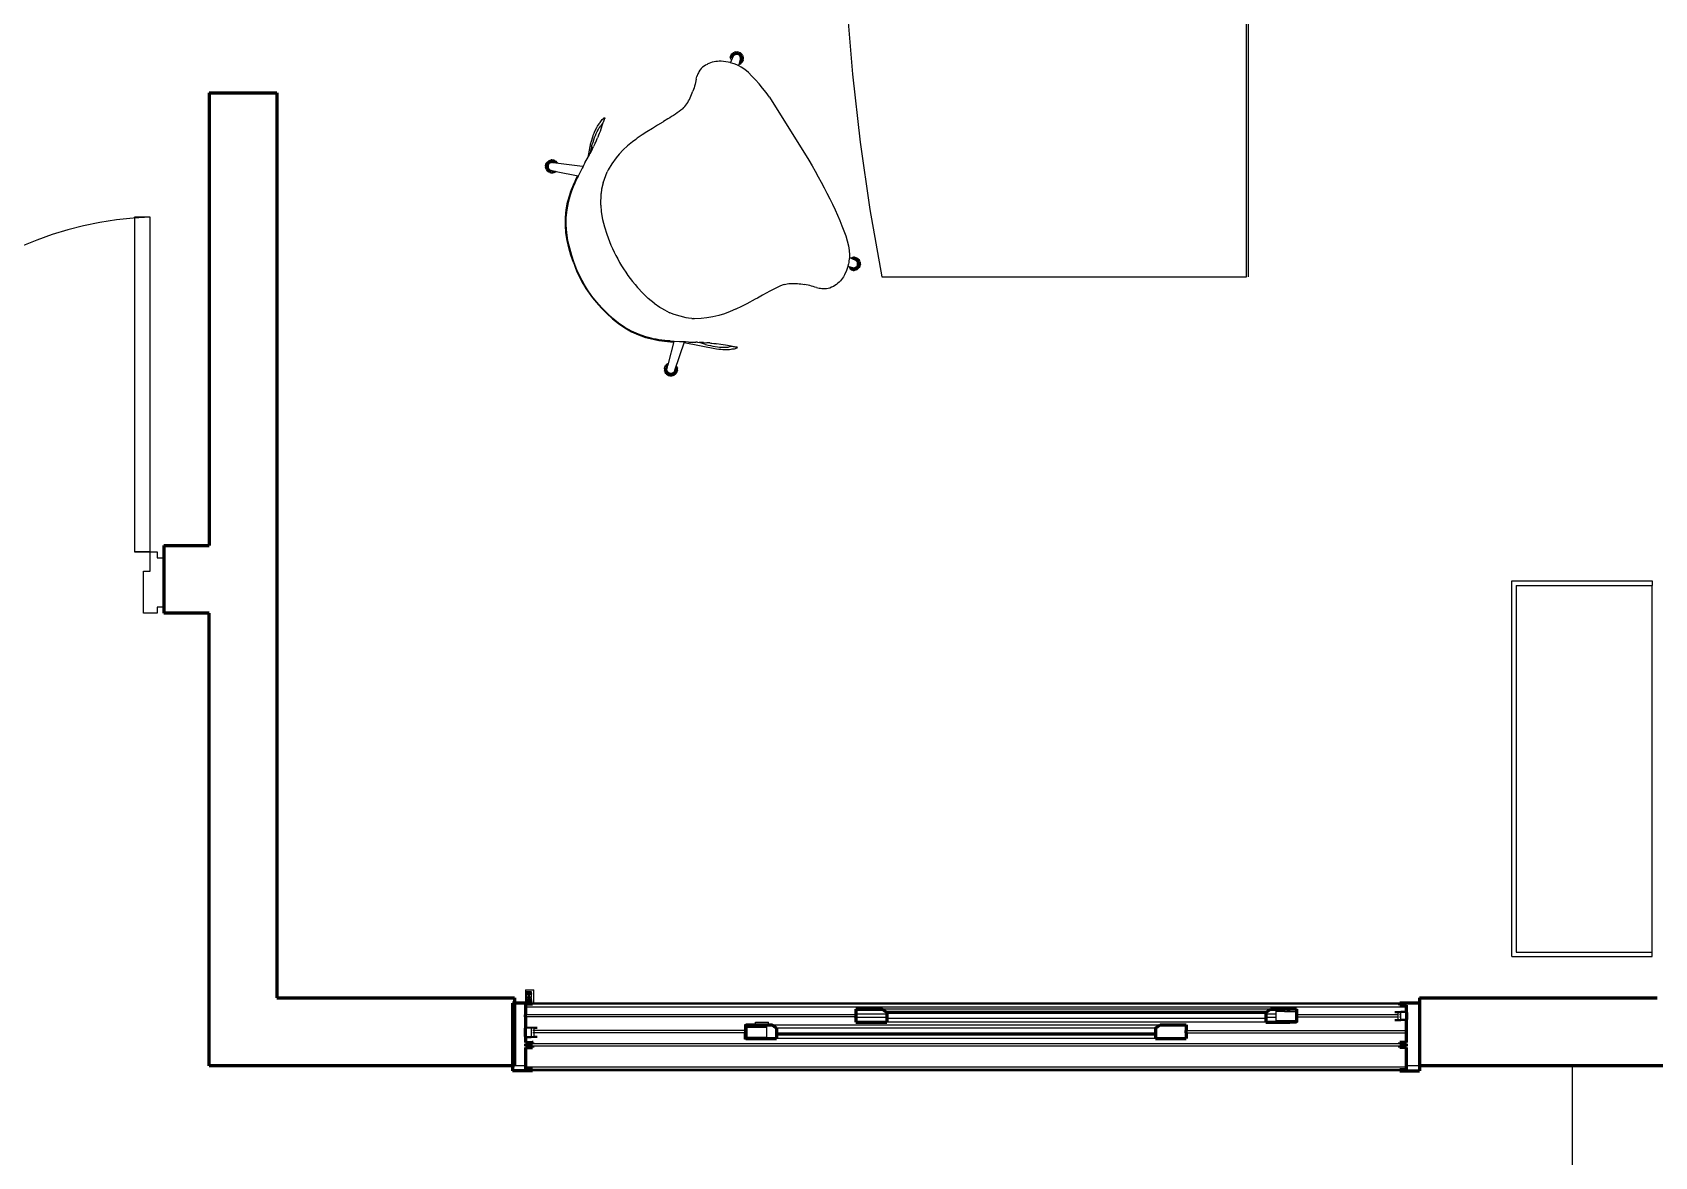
# Model space of a CAD drawing. Header units: metres. Extents: x 54.3 to 102.1, y 17 to 45.8.
# Drawn here: x 60.181 to 63.766, y 25.154 to 27.638 of the extents above; entities that cross this region are included whole.
import ezdxf

# ---------------------------------------------------------------- set-up
doc = ezdxf.new("R2010")
doc.units = ezdxf.units.M
doc.layers.add('A-WALL', color=6, linetype='Continuous', lineweight=60)

# ---------------------------------------------------------------- blocks, each defined once
blk = doc.blocks.new('*U173')
blk.add_lwpolyline([(33.6, 1013.3, -0.396717), (855.3, 192)], format="xyb")
for points in [[(72, 192), (33.6, 192), (33.6, 1013.3), (72, 1013.3)], [(33.6, 192), (16.8, 192), (16.8, 192), (16.8, 192), (16.8, 192), (16.8, 177), (0, 177), (0, 190.9), (0, 40.9), (0, 55.9), (16.8, 55.9), (16.8, 40.9), (33.6, 40.9), (33.6, 40.9), (50, 40.9), (50, 144), (33.6, 144)], [(888.9, 177), (888.9, 192), (888.9, 192), (888.9, 40.9), (888.9, 55.9), (872.1, 55.9), (872.1, 40.9), (855.3, 40.9), (855.3, 40.9), (838.9, 40.9), (838.9, 144), (855.3, 144), (855.3, 192), (872.1, 192), (872.1, 177)]]:
    blk.add_lwpolyline(points, close=True)
blk.add_lwpolyline([(33.6, 192), (72, 192)])

msp = doc.modelspace()

# ---------------------------------------------------------------- linework, layer by layer
for p, q in [((62.8677, 28.8981), (62.8677, 27.0981)), ((62.8637, 27.0981), (62.8637, 28.0773)), ((61.9809, 27.6965), (61.9929, 27.546)), ((61.6718, 27.5677), (61.6685, 27.5659)), ((61.6722, 27.5679), (61.6718, 27.5677)), ((61.6759, 27.5697), (61.6722, 27.5679)), ((61.6796, 27.5711), (61.6759, 27.5697)), ((61.6833, 27.5723), (61.6796, 27.5711)), ((61.687, 27.5732), (61.6833, 27.5723)), ((61.6907, 27.5738), (61.687, 27.5732)), ((61.6945, 27.5744), (61.6907, 27.5738)), ((61.6983, 27.5746), (61.6945, 27.5744)), ((61.7032, 27.5746), (61.6983, 27.5746)), ((61.7082, 27.5743), (61.7032, 27.5746)), ((61.7132, 27.5737), (61.7082, 27.5743)), ((61.7184, 27.5726), (61.7132, 27.5737)), ((61.7227, 27.5716), (61.7184, 27.5726)), ((61.7235, 27.5714), (61.7227, 27.5716)), ((61.7233, 27.585), (61.7228, 27.5828)), ((61.726, 27.5768), (61.7228, 27.5828)), ((61.7283, 27.5821), (61.7228, 27.5828)), ((61.7233, 27.585), (61.7241, 27.5871)), ((61.7289, 27.5834), (61.7233, 27.585)), ((61.7236, 27.5713), (61.7235, 27.5714)), ((61.7237, 27.5713), (61.7236, 27.5713)), ((61.7237, 27.5713), (61.7302, 27.5865)), ((61.7287, 27.5698), (61.7237, 27.5713)), ((61.7252, 27.5891), (61.7241, 27.5871)), ((61.7294, 27.5847), (61.7241, 27.5871)), ((61.7252, 27.5891), (61.7266, 27.5909)), ((61.73, 27.5859), (61.7252, 27.5891)), ((61.7266, 27.5909), (61.7283, 27.5925)), ((61.7308, 27.5871), (61.7266, 27.5909)), ((61.7302, 27.5937), (61.7283, 27.5925)), ((61.7318, 27.588), (61.7283, 27.5925)), ((61.7314, 27.5688), (61.7287, 27.5698)), ((61.7302, 27.5937), (61.7323, 27.5947)), ((61.733, 27.5887), (61.7302, 27.5937)), ((61.7339, 27.568), (61.7314, 27.5688)), ((61.7345, 27.5953), (61.7323, 27.5947)), ((61.7323, 27.5947), (61.7343, 27.5892)), ((61.739, 27.5658), (61.7339, 27.568)), ((61.7345, 27.5953), (61.7367, 27.5955)), ((61.7356, 27.5895), (61.7345, 27.5953)), ((61.7367, 27.5955), (61.739, 27.5954)), ((61.7369, 27.5896), (61.7367, 27.5955)), ((61.7383, 27.5895), (61.739, 27.5954)), ((61.7412, 27.595), (61.739, 27.5954)), ((61.7396, 27.5893), (61.7412, 27.595)), ((61.7409, 27.5888), (61.7434, 27.5942)), ((61.7412, 27.595), (61.7434, 27.5942)), ((61.7416, 27.5644), (61.7458, 27.5791)), ((61.742, 27.5881), (61.7454, 27.5931)), ((61.7443, 27.5683), (61.7425, 27.5675)), ((61.7431, 27.5873), (61.7471, 27.5916)), ((61.7443, 27.5683), (61.7433, 27.57)), ((61.7454, 27.5931), (61.7434, 27.5942)), ((61.7439, 27.5725), (61.7462, 27.5696)), ((61.744, 27.5863), (61.7487, 27.59)), ((61.7443, 27.5683), (61.7462, 27.5696)), ((61.7444, 27.5743), (61.7479, 27.5711)), ((61.7447, 27.5852), (61.7499, 27.5881)), ((61.7449, 27.5759), (61.7493, 27.5729)), ((61.7453, 27.584), (61.7509, 27.586)), ((61.7453, 27.5773), (61.7504, 27.5749)), ((61.7454, 27.5931), (61.7471, 27.5916)), ((61.7457, 27.5827), (61.7515, 27.5838)), ((61.7457, 27.5786), (61.7512, 27.577)), ((61.7459, 27.5813), (61.7517, 27.5815)), ((61.7459, 27.58), (61.7517, 27.5793)), ((61.7479, 27.5711), (61.7462, 27.5696)), ((61.7471, 27.5916), (61.7487, 27.59)), ((61.7493, 27.5729), (61.7479, 27.5711)), ((61.7499, 27.5881), (61.7487, 27.59)), ((61.7493, 27.5729), (61.7504, 27.5749)), ((61.7499, 27.5881), (61.7509, 27.586)), ((61.7512, 27.577), (61.7504, 27.5749)), ((61.7515, 27.5838), (61.7509, 27.586)), ((61.7512, 27.577), (61.7517, 27.5793)), ((61.7515, 27.5838), (61.7517, 27.5815)), ((61.7517, 27.5815), (61.7517, 27.5793)), ((61.6478, 27.5349), (61.6469, 27.5312)), ((61.6478, 27.5349), (61.6492, 27.5407)), ((61.6515, 27.5465), (61.6492, 27.5407)), ((61.6526, 27.5489), (61.6515, 27.5465)), ((61.6538, 27.5512), (61.6526, 27.5489)), ((61.6559, 27.5548), (61.6538, 27.5512)), ((61.6562, 27.5553), (61.6559, 27.5548)), ((61.6587, 27.5584), (61.6562, 27.5553)), ((61.6594, 27.559), (61.6587, 27.5584)), ((61.6616, 27.5612), (61.6594, 27.559)), ((61.6651, 27.5636), (61.6616, 27.5612)), ((61.6685, 27.5659), (61.6651, 27.5636)), ((61.7416, 27.5644), (61.739, 27.5658)), ((61.7469, 27.5617), (61.7416, 27.5644)), ((61.7549, 27.5562), (61.7469, 27.5617)), ((61.7629, 27.5497), (61.7549, 27.5562)), ((61.7708, 27.542), (61.7629, 27.5497)), ((61.7787, 27.5337), (61.7708, 27.542)), ((61.7865, 27.5247), (61.7787, 27.5337)), ((61.9929, 27.546), (62.0097, 27.3961)), ((61.6342, 27.4939), (61.6358, 27.4975)), ((61.6358, 27.4975), (61.6374, 27.5011)), ((61.6374, 27.5011), (61.6389, 27.5048)), ((61.6389, 27.5048), (61.6404, 27.5084)), ((61.6417, 27.5122), (61.6404, 27.5084)), ((61.6429, 27.5161), (61.6417, 27.5122)), ((61.6441, 27.5199), (61.6429, 27.5161)), ((61.6451, 27.5237), (61.6441, 27.5199)), ((61.646, 27.5275), (61.6451, 27.5237)), ((61.6469, 27.5312), (61.646, 27.5275)), ((61.7943, 27.5153), (61.7865, 27.5247)), ((61.802, 27.5053), (61.7943, 27.5153)), ((61.8096, 27.495), (61.802, 27.5053)), ((61.6059, 27.4605), (61.6018, 27.4577)), ((61.61, 27.4633), (61.6059, 27.4605)), ((61.6139, 27.4664), (61.61, 27.4633)), ((61.6178, 27.4697), (61.6139, 27.4664)), ((61.6178, 27.4697), (61.6202, 27.4721)), ((61.6202, 27.4721), (61.6225, 27.4747)), ((61.6225, 27.4747), (61.6248, 27.4775)), ((61.6248, 27.4775), (61.6269, 27.4805)), ((61.6269, 27.4805), (61.6289, 27.4837)), ((61.6289, 27.4837), (61.6307, 27.487)), ((61.6307, 27.487), (61.6325, 27.4904)), ((61.6325, 27.4904), (61.6342, 27.4939)), ((61.8096, 27.495), (61.8968, 27.3558)), ((61.4239, 27.4202), (61.4277, 27.4281)), ((61.4277, 27.4281), (61.4297, 27.4314)), ((61.4297, 27.4314), (61.433, 27.4363)), ((61.4307, 27.4231), (61.4327, 27.4264)), ((61.4327, 27.4264), (61.4347, 27.4293)), ((61.433, 27.4363), (61.4335, 27.4369)), ((61.4335, 27.4369), (61.4353, 27.4394)), ((61.4347, 27.4293), (61.4366, 27.4319)), ((61.4369, 27.4245), (61.4352, 27.4197)), ((61.4353, 27.4394), (61.437, 27.4416)), ((61.4416, 27.4384), (61.4366, 27.4319)), ((61.4408, 27.4362), (61.4369, 27.4245)), ((61.437, 27.4416), (61.4387, 27.4437)), ((61.4387, 27.4437), (61.4402, 27.4456)), ((61.4402, 27.4456), (61.4417, 27.4472)), ((61.4416, 27.4384), (61.4408, 27.4362)), ((61.4418, 27.4391), (61.4416, 27.4384)), ((61.4417, 27.4472), (61.443, 27.4485)), ((61.4427, 27.4416), (61.4418, 27.4391)), ((61.4435, 27.4437), (61.4427, 27.4416)), ((61.443, 27.4485), (61.4441, 27.4493)), ((61.4441, 27.4452), (61.4435, 27.4437)), ((61.4441, 27.4493), (61.445, 27.4497)), ((61.4446, 27.4465), (61.4441, 27.4452)), ((61.4451, 27.4475), (61.4446, 27.4465)), ((61.445, 27.4497), (61.4455, 27.4497)), ((61.4452, 27.4479), (61.4451, 27.4475)), ((61.4454, 27.4483), (61.4452, 27.4479)), ((61.4453, 27.4476), (61.4453, 27.4476)), ((61.4456, 27.4489), (61.4454, 27.4483)), ((61.4455, 27.4497), (61.4456, 27.4494)), ((61.4456, 27.4494), (61.4456, 27.4489)), ((61.5511, 27.4263), (61.5385, 27.4184)), ((61.5624, 27.4334), (61.5511, 27.4263)), ((61.5736, 27.4403), (61.5624, 27.4334)), ((61.5757, 27.4416), (61.5736, 27.4403)), ((61.5848, 27.4471), (61.5757, 27.4416)), ((61.5891, 27.4498), (61.5848, 27.4471)), ((61.5933, 27.4524), (61.5891, 27.4498)), ((61.5976, 27.455), (61.5933, 27.4524)), ((61.6018, 27.4577), (61.5976, 27.455)), ((61.4101, 27.3702), (61.4149, 27.3944)), ((61.4149, 27.3944), (61.4153, 27.3956)), ((61.4153, 27.3956), (61.4199, 27.4099)), ((61.4163, 27.3856), (61.418, 27.3909)), ((61.418, 27.3909), (61.4197, 27.3961)), ((61.4197, 27.3961), (61.4214, 27.4013)), ((61.4199, 27.4099), (61.4203, 27.411)), ((61.4203, 27.411), (61.4221, 27.4158)), ((61.4237, 27.3918), (61.4208, 27.3859)), ((61.4214, 27.4013), (61.4231, 27.4062)), ((61.4221, 27.4158), (61.4239, 27.4202)), ((61.4231, 27.4062), (61.4249, 27.4109)), ((61.4237, 27.3918), (61.4246, 27.3938)), ((61.4246, 27.3938), (61.4256, 27.3958)), ((61.4249, 27.4109), (61.4268, 27.4153)), ((61.4256, 27.3958), (61.4273, 27.3998)), ((61.4268, 27.4153), (61.4288, 27.4194)), ((61.4273, 27.3998), (61.4282, 27.4018)), ((61.4282, 27.4018), (61.429, 27.4037)), ((61.4288, 27.4194), (61.4307, 27.4231)), ((61.429, 27.4037), (61.4298, 27.4057)), ((61.4334, 27.4147), (61.4298, 27.4057)), ((61.4352, 27.4197), (61.4334, 27.4147)), ((61.5067, 27.3963), (61.4961, 27.3878)), ((61.5143, 27.402), (61.5067, 27.3963)), ((61.5175, 27.4044), (61.5143, 27.402)), ((61.5286, 27.412), (61.5175, 27.4044)), ((61.5385, 27.4184), (61.5286, 27.412)), ((62.0097, 27.3961), (62.0313, 27.2467)), ((61.3192, 27.3527), (61.3176, 27.351)), ((61.3192, 27.3527), (61.321, 27.3541)), ((61.323, 27.3486), (61.3192, 27.3527)), ((61.3229, 27.3553), (61.321, 27.3541)), ((61.321, 27.3541), (61.3241, 27.3495)), ((61.3229, 27.3553), (61.3251, 27.3561)), ((61.3253, 27.3502), (61.3229, 27.3553)), ((61.3251, 27.3561), (61.3273, 27.3565)), ((61.3266, 27.3507), (61.3251, 27.3561)), ((61.3296, 27.3566), (61.3273, 27.3565)), ((61.328, 27.351), (61.3273, 27.3565)), ((61.3294, 27.3511), (61.3296, 27.3566)), ((61.3296, 27.3566), (61.3318, 27.3564)), ((61.3308, 27.3509), (61.3318, 27.3564)), ((61.334, 27.3558), (61.3318, 27.3564)), ((61.3322, 27.3507), (61.334, 27.3558)), ((61.3337, 27.3505), (61.3361, 27.3548)), ((61.334, 27.3558), (61.3361, 27.3548)), ((61.3355, 27.3503), (61.338, 27.3536)), ((61.3361, 27.3548), (61.338, 27.3536)), ((61.3397, 27.352), (61.338, 27.3536)), ((61.4018, 27.3498), (61.4098, 27.3645)), ((61.4114, 27.3675), (61.4098, 27.3645)), ((61.4098, 27.3645), (61.4099, 27.367)), ((61.4099, 27.367), (61.4101, 27.3702)), ((61.4114, 27.3675), (61.4133, 27.3711)), ((61.414, 27.3763), (61.4133, 27.3711)), ((61.4146, 27.3736), (61.4133, 27.3711)), ((61.4163, 27.3856), (61.414, 27.3763)), ((61.4162, 27.3767), (61.4146, 27.3736)), ((61.4178, 27.3797), (61.4162, 27.3767)), ((61.4178, 27.3797), (61.4208, 27.3859)), ((61.4708, 27.3613), (61.461, 27.3483)), ((61.4773, 27.3692), (61.4708, 27.3613)), ((61.4864, 27.3788), (61.4773, 27.3692)), ((61.4961, 27.3878), (61.4864, 27.3788)), ((61.8968, 27.3558), (61.9037, 27.3437)), ((61.3146, 27.3426), (61.3148, 27.3449)), ((61.3146, 27.3426), (61.3147, 27.3403)), ((61.3202, 27.3424), (61.3146, 27.3426)), ((61.3202, 27.341), (61.3147, 27.3403)), ((61.3151, 27.3381), (61.3147, 27.3403)), ((61.3154, 27.3471), (61.3148, 27.3449)), ((61.3202, 27.3438), (61.3148, 27.3449)), ((61.3205, 27.3396), (61.3151, 27.3381)), ((61.3159, 27.336), (61.3151, 27.3381)), ((61.3154, 27.3471), (61.3164, 27.3491)), ((61.3207, 27.3452), (61.3154, 27.3471)), ((61.321, 27.3383), (61.3159, 27.336)), ((61.3159, 27.336), (61.3171, 27.334)), ((61.3164, 27.3491), (61.3176, 27.351)), ((61.3213, 27.3464), (61.3164, 27.3491)), ((61.3216, 27.3371), (61.3171, 27.334)), ((61.3185, 27.3322), (61.3171, 27.334)), ((61.322, 27.3476), (61.3176, 27.351)), ((61.3226, 27.336), (61.3185, 27.3322)), ((61.3185, 27.3322), (61.3202, 27.3307)), ((61.3202, 27.3424), (61.3201, 27.3415)), ((61.3201, 27.3415), (61.3202, 27.341)), ((61.3207, 27.3452), (61.3202, 27.3438)), ((61.3202, 27.3438), (61.3202, 27.3424)), ((61.3202, 27.341), (61.3205, 27.3396)), ((61.3236, 27.3351), (61.3202, 27.3307)), ((61.3221, 27.3294), (61.3202, 27.3307)), ((61.3205, 27.3396), (61.3206, 27.3392)), ((61.3206, 27.3392), (61.321, 27.3383)), ((61.321, 27.346), (61.3207, 27.3452)), ((61.3213, 27.3464), (61.321, 27.346)), ((61.321, 27.3383), (61.3216, 27.3371)), ((61.322, 27.3476), (61.3213, 27.3464)), ((61.3216, 27.3371), (61.3226, 27.336)), ((61.3223, 27.348), (61.322, 27.3476)), ((61.3248, 27.3343), (61.3221, 27.3294)), ((61.3241, 27.3285), (61.3221, 27.3294)), ((61.323, 27.3486), (61.3223, 27.348)), ((61.3226, 27.336), (61.3232, 27.3353)), ((61.3241, 27.3495), (61.323, 27.3486)), ((61.3232, 27.3353), (61.3236, 27.3351)), ((61.3236, 27.3351), (61.3248, 27.3343)), ((61.3253, 27.3502), (61.3241, 27.3495)), ((61.326, 27.3337), (61.3241, 27.3285)), ((61.3241, 27.3285), (61.3263, 27.3279)), ((61.3248, 27.3343), (61.3252, 27.334)), ((61.3252, 27.334), (61.3257, 27.3338)), ((61.3261, 27.3506), (61.3253, 27.3502)), ((61.3258, 27.3338), (61.3257, 27.3338)), ((61.3258, 27.3338), (61.326, 27.3338)), ((61.326, 27.3337), (61.326, 27.3338)), ((61.326, 27.3337), (61.326, 27.3337)), ((61.326, 27.3337), (61.3264, 27.3335)), ((61.3266, 27.3507), (61.3261, 27.3506)), ((61.3286, 27.3276), (61.3263, 27.3279)), ((61.3267, 27.3335), (61.3264, 27.3335)), ((61.3279, 27.3509), (61.3266, 27.3507)), ((61.327, 27.3334), (61.3267, 27.3335)), ((61.3274, 27.3333), (61.327, 27.3334)), ((61.3274, 27.3333), (61.3277, 27.3332)), ((61.3277, 27.3332), (61.3288, 27.333)), ((61.328, 27.351), (61.3279, 27.3509)), ((61.3281, 27.3509), (61.328, 27.351)), ((61.328, 27.351), (61.328, 27.351)), ((61.3281, 27.3509), (61.3283, 27.351)), ((61.3284, 27.3511), (61.3283, 27.351)), ((61.3288, 27.351), (61.3284, 27.3511)), ((61.3288, 27.333), (61.3286, 27.3276)), ((61.3286, 27.3276), (61.3309, 27.3277)), ((61.3289, 27.3511), (61.3288, 27.351)), ((61.3288, 27.351), (61.3288, 27.351)), ((61.3288, 27.333), (61.3303, 27.3327)), ((61.329, 27.351), (61.3289, 27.3511)), ((61.3292, 27.3511), (61.329, 27.351)), ((61.3293, 27.3511), (61.3292, 27.3511)), ((61.3293, 27.3511), (61.3294, 27.3511)), ((61.3294, 27.3511), (61.3295, 27.3511)), ((61.3295, 27.3511), (61.3297, 27.3511)), ((61.33, 27.3511), (61.3297, 27.3511)), ((61.33, 27.3511), (61.3302, 27.351)), ((61.3302, 27.351), (61.3305, 27.351)), ((61.3303, 27.3327), (61.3309, 27.3277)), ((61.3303, 27.3327), (61.3319, 27.3324)), ((61.3305, 27.351), (61.3308, 27.3509)), ((61.3308, 27.3509), (61.3309, 27.3509)), ((61.3309, 27.3509), (61.3312, 27.3508)), ((61.3331, 27.3282), (61.3309, 27.3277)), ((61.3312, 27.3508), (61.3312, 27.3509)), ((61.3312, 27.3509), (61.3966, 27.3425)), ((61.3319, 27.3324), (61.3331, 27.3282)), ((61.3319, 27.3324), (61.3338, 27.332)), ((61.3352, 27.329), (61.3331, 27.3282)), ((61.3338, 27.332), (61.3352, 27.329)), ((61.3338, 27.332), (61.3362, 27.3316)), ((61.3372, 27.3301), (61.3352, 27.329)), ((61.3372, 27.3301), (61.3362, 27.3316)), ((61.3362, 27.3316), (61.3385, 27.3311)), ((61.3385, 27.3311), (61.3372, 27.3301)), ((61.3376, 27.35), (61.3397, 27.352)), ((61.3385, 27.3311), (61.387, 27.3217)), ((61.3397, 27.352), (61.3411, 27.3502)), ((61.3403, 27.3497), (61.3411, 27.3502)), ((61.3826, 27.3153), (61.3858, 27.322)), ((61.3865, 27.3206), (61.3845, 27.3155)), ((61.3872, 27.3221), (61.3865, 27.3206)), ((61.3924, 27.3324), (61.3872, 27.3221)), ((61.3955, 27.3382), (61.3924, 27.3324)), ((61.3977, 27.3423), (61.3955, 27.3382)), ((61.3986, 27.344), (61.3977, 27.3423)), ((61.4018, 27.3498), (61.3986, 27.344)), ((61.4417, 27.3061), (61.4508, 27.3305)), ((61.4528, 27.3346), (61.4508, 27.3305)), ((61.461, 27.3483), (61.4528, 27.3346)), ((61.9037, 27.3437), (61.9104, 27.3315)), ((61.9104, 27.3315), (61.9171, 27.3193)), ((61.9171, 27.3193), (61.9237, 27.3071)), ((61.3681, 27.2793), (61.3702, 27.2854)), ((61.3714, 27.285), (61.3693, 27.2789)), ((61.3702, 27.2854), (61.3724, 27.2915)), ((61.3736, 27.291), (61.3714, 27.285)), ((61.3724, 27.2915), (61.3747, 27.2975)), ((61.3759, 27.297), (61.3736, 27.291)), ((61.3747, 27.2975), (61.3773, 27.3035)), ((61.3784, 27.3029), (61.3759, 27.297)), ((61.3773, 27.3035), (61.3799, 27.3094)), ((61.381, 27.3089), (61.3784, 27.3029)), ((61.3799, 27.3094), (61.3826, 27.3153)), ((61.3841, 27.3145), (61.381, 27.3089)), ((61.3844, 27.3154), (61.384, 27.3145)), ((61.3844, 27.3154), (61.3841, 27.3145)), ((61.3845, 27.3155), (61.3844, 27.3154)), ((61.437, 27.2567), (61.4377, 27.2823)), ((61.4387, 27.292), (61.4377, 27.2823)), ((61.4417, 27.3061), (61.4387, 27.292)), ((61.9237, 27.3071), (61.9303, 27.295)), ((61.9303, 27.295), (61.9367, 27.2828)), ((61.9367, 27.2828), (61.9429, 27.2706)), ((61.3586, 27.2294), (61.3604, 27.2463)), ((61.3617, 27.2461), (61.3599, 27.2293)), ((61.3604, 27.2463), (61.3635, 27.2629)), ((61.3615, 27.2461), (61.3616, 27.2467)), ((61.3616, 27.2467), (61.3648, 27.2627)), ((61.3648, 27.2626), (61.3617, 27.2461)), ((61.3635, 27.2629), (61.3681, 27.2793)), ((61.3693, 27.2789), (61.3648, 27.2626)), ((61.437, 27.2567), (61.438, 27.2419)), ((61.9429, 27.2706), (61.9489, 27.2585)), ((61.9489, 27.2585), (61.9546, 27.2465)), ((61.9546, 27.2465), (61.9599, 27.2347)), ((62.0313, 27.2467), (62.0577, 27.0981)), ((61.3586, 27.2124), (61.3586, 27.2294)), ((61.3598, 27.1955), (61.3586, 27.2124)), ((61.3599, 27.2293), (61.3598, 27.2124)), ((61.3598, 27.2124), (61.361, 27.1955)), ((61.438, 27.2419), (61.4407, 27.2251)), ((61.4407, 27.2251), (61.4448, 27.2086)), ((61.9599, 27.2347), (61.965, 27.2229)), ((61.965, 27.2229), (61.9698, 27.2113)), ((61.9698, 27.2113), (61.9741, 27.1999)), ((61.3624, 27.1787), (61.3598, 27.1955)), ((61.361, 27.1955), (61.3636, 27.1788)), ((61.3662, 27.1622), (61.3624, 27.1787)), ((61.3636, 27.1788), (61.3673, 27.1623)), ((61.4448, 27.2086), (61.4501, 27.1924)), ((61.9741, 27.1999), (61.978, 27.1886)), ((61.978, 27.1886), (61.9812, 27.1776)), ((61.9812, 27.1776), (61.9839, 27.1669)), ((61.3708, 27.1458), (61.3662, 27.1622)), ((61.3673, 27.1623), (61.3719, 27.1461)), ((61.3762, 27.1297), (61.3708, 27.1458)), ((61.3719, 27.1461), (61.3772, 27.13)), ((61.9839, 27.1669), (61.9856, 27.1567)), ((61.9859, 27.1382), (61.9852, 27.1326)), ((61.9856, 27.1567), (61.9863, 27.1471)), ((61.9861, 27.1411), (61.9859, 27.1382)), ((61.9863, 27.1471), (61.9861, 27.1411)), ((61.9861, 27.1411), (61.9999, 27.1349)), ((61.9907, 27.1406), (61.989, 27.1398)), ((61.9907, 27.1406), (61.9929, 27.1413)), ((61.9907, 27.1406), (61.9914, 27.1388)), ((61.9952, 27.1416), (61.9929, 27.1413)), ((61.9937, 27.1377), (61.9929, 27.1413)), ((61.9974, 27.1415), (61.9952, 27.1416)), ((61.9954, 27.1369), (61.9952, 27.1416)), ((61.9969, 27.1362), (61.9974, 27.1415)), ((61.9974, 27.1415), (61.9997, 27.1411)), ((61.9982, 27.1356), (61.9997, 27.1411)), ((61.9995, 27.1351), (62.0018, 27.1403)), ((62.0018, 27.1403), (61.9997, 27.1411)), ((62.0007, 27.1344), (62.0038, 27.1392)), ((62.0017, 27.1335), (62.0056, 27.1379)), ((62.0018, 27.1403), (62.0038, 27.1392)), ((62.0056, 27.1379), (62.0038, 27.1392)), ((62.0072, 27.1362), (62.0056, 27.1379)), ((61.3772, 27.13), (61.3833, 27.1143)), ((61.3833, 27.1143), (61.3904, 27.0989)), ((61.9756, 27.1027), (61.9732, 27.0984)), ((61.9799, 27.1119), (61.9756, 27.1027)), ((61.9815, 27.1169), (61.9799, 27.1119)), ((61.9827, 27.1211), (61.9815, 27.1169)), ((61.983, 27.122), (61.9827, 27.1211)), ((61.9842, 27.1272), (61.983, 27.122)), ((61.983, 27.122), (61.9956, 27.1182)), ((61.9847, 27.1301), (61.9842, 27.1272)), ((61.9852, 27.1326), (61.9847, 27.1301)), ((61.9855, 27.1212), (61.988, 27.1149)), ((61.991, 27.1195), (61.988, 27.1149)), ((61.99, 27.1138), (61.988, 27.1149)), ((61.9924, 27.1191), (61.99, 27.1138)), ((61.99, 27.1138), (61.9922, 27.113)), ((61.9937, 27.1187), (61.9922, 27.113)), ((61.9944, 27.1126), (61.9922, 27.113)), ((61.995, 27.1183), (61.9944, 27.1126)), ((61.9944, 27.1126), (61.9967, 27.1126)), ((61.9964, 27.1182), (61.9967, 27.1126)), ((61.9967, 27.1126), (61.9989, 27.1129)), ((61.9978, 27.1184), (61.9989, 27.1129)), ((62.0011, 27.1135), (61.9989, 27.1129)), ((61.9991, 27.1189), (62.0011, 27.1135)), ((62.0032, 27.1145), (62.0003, 27.1195)), ((62.0011, 27.1135), (62.0032, 27.1145)), ((62.0014, 27.1203), (62.0051, 27.1158)), ((62.0023, 27.1213), (62.0067, 27.1174)), ((62.0026, 27.1325), (62.0072, 27.1362)), ((62.0031, 27.1224), (62.0081, 27.1192)), ((62.0051, 27.1158), (62.0032, 27.1145)), ((62.0034, 27.1314), (62.0085, 27.1343)), ((62.0038, 27.1236), (62.0092, 27.1212)), ((62.0039, 27.1301), (62.0095, 27.1323)), ((62.0042, 27.1249), (62.0099, 27.1233)), ((62.0043, 27.1288), (62.0101, 27.1301)), ((62.0044, 27.1262), (62.0104, 27.1256)), ((62.0045, 27.1275), (62.0104, 27.1278)), ((62.0051, 27.1158), (62.0067, 27.1174)), ((62.0067, 27.1174), (62.0081, 27.1192)), ((62.0072, 27.1362), (62.0085, 27.1343)), ((62.0092, 27.1212), (62.0081, 27.1192)), ((62.0095, 27.1323), (62.0085, 27.1343)), ((62.0092, 27.1212), (62.0099, 27.1233)), ((62.0095, 27.1323), (62.0101, 27.1301)), ((62.0104, 27.1256), (62.0099, 27.1233)), ((62.0104, 27.1278), (62.0101, 27.1301)), ((62.0104, 27.1256), (62.0104, 27.1278)), ((61.3904, 27.0989), (61.3983, 27.084)), ((61.4073, 27.0697), (61.3983, 27.084)), ((61.417, 27.0558), (61.4073, 27.0697)), ((61.5295, 27.062), (61.5181, 27.0746)), ((61.8104, 27.0663), (61.7945, 27.0577)), ((61.8149, 27.0687), (61.8104, 27.0663)), ((61.8193, 27.0711), (61.8149, 27.0687)), ((61.8237, 27.0734), (61.8193, 27.0711)), ((61.8281, 27.0756), (61.8237, 27.0734)), ((61.8326, 27.0777), (61.8281, 27.0756)), ((61.8373, 27.0796), (61.8326, 27.0777)), ((61.8421, 27.0812), (61.8373, 27.0796)), ((61.8421, 27.0812), (61.8454, 27.0821)), ((61.8454, 27.0821), (61.8488, 27.0828)), ((61.8488, 27.0828), (61.8523, 27.0834)), ((61.8523, 27.0834), (61.856, 27.0837)), ((61.856, 27.0837), (61.8597, 27.0838)), ((61.8597, 27.0838), (61.8635, 27.0838)), ((61.8635, 27.0838), (61.8674, 27.0836)), ((61.8674, 27.0836), (61.8713, 27.0833)), ((61.8713, 27.0833), (61.8752, 27.0829)), ((61.8752, 27.0829), (61.8791, 27.0825)), ((61.8791, 27.0825), (61.883, 27.082)), ((61.883, 27.082), (61.8869, 27.0814)), ((61.8909, 27.0807), (61.8869, 27.0814)), ((61.8948, 27.0798), (61.8909, 27.0807)), ((61.8987, 27.0789), (61.8948, 27.0798)), ((61.9025, 27.0779), (61.8987, 27.0789)), ((61.9062, 27.0768), (61.9025, 27.0779)), ((61.9099, 27.0757), (61.9062, 27.0768)), ((61.9135, 27.0746), (61.9099, 27.0757)), ((61.9135, 27.0746), (61.9192, 27.0729)), ((61.9197, 27.0728), (61.9192, 27.0729)), ((61.9226, 27.0724), (61.9197, 27.0728)), ((61.9255, 27.072), (61.9226, 27.0724)), ((61.9269, 27.0719), (61.9255, 27.072)), ((61.9281, 27.0718), (61.9269, 27.0719)), ((61.9307, 27.0716), (61.9281, 27.0718)), ((61.9348, 27.0717), (61.9307, 27.0716)), ((61.9354, 27.0717), (61.9348, 27.0717)), ((61.9393, 27.0723), (61.9354, 27.0717)), ((61.9432, 27.0735), (61.9393, 27.0723)), ((61.947, 27.0752), (61.9432, 27.0735)), ((61.9508, 27.0771), (61.947, 27.0752)), ((61.9543, 27.0792), (61.9508, 27.0771)), ((61.9577, 27.0816), (61.9543, 27.0792)), ((61.9608, 27.0841), (61.9577, 27.0816)), ((61.9637, 27.0867), (61.9608, 27.0841)), ((61.9663, 27.0895), (61.9637, 27.0867)), ((61.9687, 27.0923), (61.9663, 27.0895)), ((61.971, 27.0953), (61.9687, 27.0923)), ((61.9732, 27.0984), (61.971, 27.0953)), ((62.0577, 27.0981), (62.8637, 27.0981)), ((61.4276, 27.0427), (61.417, 27.0558)), ((61.4268, 27.042), (61.4381, 27.0293)), ((61.4388, 27.0301), (61.4276, 27.0427)), ((61.4506, 27.018), (61.4388, 27.0301)), ((61.5418, 27.0502), (61.5295, 27.062)), ((61.5544, 27.0399), (61.5418, 27.0502)), ((61.5544, 27.0399), (61.5673, 27.0311)), ((61.5689, 27.03), (61.5673, 27.0311)), ((61.5814, 27.0229), (61.5689, 27.03)), ((61.7475, 27.0329), (61.7354, 27.0271)), ((61.7594, 27.0389), (61.7475, 27.0329)), ((61.7779, 27.0487), (61.7594, 27.0389)), ((61.7829, 27.0514), (61.7779, 27.0487)), ((61.7945, 27.0577), (61.7829, 27.0514)), ((61.4381, 27.0293), (61.4499, 27.0171)), ((61.4499, 27.0171), (61.4624, 27.0056)), ((61.4631, 27.0065), (61.4506, 27.018)), ((61.4624, 27.0056), (61.4756, 26.9949)), ((61.4762, 26.9959), (61.4631, 27.0065)), ((61.4756, 26.9949), (61.4897, 26.9854)), ((61.4902, 26.9865), (61.4762, 26.9959)), ((61.5814, 27.0229), (61.5897, 27.019)), ((61.5986, 27.015), (61.5897, 27.019)), ((61.6255, 27.0076), (61.5986, 27.015)), ((61.6304, 27.0066), (61.6255, 27.0076)), ((61.638, 27.0062), (61.6304, 27.0066)), ((61.638, 27.0062), (61.6426, 27.0059)), ((61.6443, 27.0058), (61.6426, 27.0059)), ((61.6585, 27.0061), (61.6443, 27.0058)), ((61.6715, 27.0075), (61.6585, 27.0061)), ((61.6847, 27.0098), (61.6715, 27.0075)), ((61.6977, 27.0129), (61.6847, 27.0098)), ((61.7103, 27.0168), (61.6977, 27.0129)), ((61.723, 27.0217), (61.7103, 27.0168)), ((61.7343, 27.0266), (61.723, 27.0217)), ((61.7354, 27.0271), (61.7343, 27.0266)), ((61.4897, 26.9854), (61.5044, 26.9769)), ((61.5049, 26.9781), (61.4902, 26.9865)), ((61.5044, 26.9769), (61.5199, 26.97)), ((61.5203, 26.9713), (61.5049, 26.9781)), ((61.5199, 26.97), (61.5359, 26.9644)), ((61.5363, 26.9657), (61.5203, 26.9713)), ((61.5359, 26.9644), (61.5523, 26.9602)), ((61.548, 26.9627), (61.5363, 26.9657)), ((61.5363, 26.9656), (61.5368, 26.9654)), ((61.5368, 26.9654), (61.548, 26.9627)), ((61.5526, 26.9615), (61.548, 26.9627)), ((61.5523, 26.9602), (61.5587, 26.959)), ((61.5589, 26.9602), (61.5526, 26.9615)), ((61.5587, 26.959), (61.565, 26.9578)), ((61.5653, 26.9591), (61.5589, 26.9602)), ((61.5716, 26.9581), (61.5653, 26.9591)), ((61.578, 26.9573), (61.5716, 26.9581)), ((61.565, 26.9578), (61.5714, 26.9568)), ((61.5714, 26.9568), (61.5779, 26.956)), ((61.5779, 26.956), (61.5843, 26.9553)), ((61.5844, 26.9566), (61.578, 26.9573)), ((61.5843, 26.9553), (61.5908, 26.9547)), ((61.5895, 26.9565), (61.5844, 26.9566)), ((61.5861, 26.907), (61.599, 26.9554)), ((61.5908, 26.9564), (61.5895, 26.9565)), ((61.5973, 26.9555), (61.5908, 26.9564)), ((61.5908, 26.9547), (61.5987, 26.9541)), ((61.599, 26.9554), (61.5973, 26.9555)), ((61.6105, 26.9547), (61.599, 26.9554)), ((61.6006, 26.8918), (61.6217, 26.9543)), ((61.6171, 26.9545), (61.6105, 26.9547)), ((61.6217, 26.9543), (61.6171, 26.9545)), ((61.6214, 26.9533), (61.6925, 26.9395)), ((61.6237, 26.9543), (61.6217, 26.9543)), ((61.6303, 26.9541), (61.6237, 26.9543)), ((61.6303, 26.9541), (61.6434, 26.9538)), ((61.6434, 26.9538), (61.647, 26.9537)), ((61.6469, 26.9537), (61.647, 26.9537)), ((61.6504, 26.9536), (61.647, 26.9537)), ((61.6504, 26.9536), (61.6544, 26.9534)), ((61.6593, 26.9515), (61.6544, 26.9534)), ((61.6573, 26.9533), (61.6544, 26.9534)), ((61.6607, 26.9531), (61.6573, 26.9533)), ((61.6685, 26.9488), (61.6593, 26.9515)), ((61.6641, 26.953), (61.6607, 26.9531)), ((61.6641, 26.953), (61.671, 26.9526)), ((61.6685, 26.9488), (61.674, 26.9476)), ((61.6776, 26.9521), (61.671, 26.9526)), ((61.674, 26.9476), (61.6793, 26.9464)), ((61.6776, 26.9521), (61.6798, 26.9519)), ((61.6793, 26.9464), (61.6846, 26.9454)), ((61.6798, 26.9519), (61.682, 26.9517)), ((61.682, 26.9517), (61.6863, 26.9512)), ((61.6846, 26.9454), (61.6898, 26.9444)), ((61.6863, 26.9512), (61.6884, 26.951)), ((61.6884, 26.951), (61.6906, 26.9507)), ((61.6898, 26.9444), (61.6948, 26.9436)), ((61.6906, 26.9507), (61.6927, 26.9504)), ((61.6925, 26.9395), (61.6976, 26.9387)), ((61.7023, 26.949), (61.6927, 26.9504)), ((61.6948, 26.9436), (61.6995, 26.9431)), ((61.6976, 26.9387), (61.7023, 26.9381)), ((61.6995, 26.9431), (61.704, 26.9427)), ((61.7075, 26.9481), (61.7023, 26.949)), ((61.7023, 26.9381), (61.7068, 26.9377)), ((61.704, 26.9427), (61.7082, 26.9425)), ((61.7068, 26.9377), (61.711, 26.9374)), ((61.7125, 26.9472), (61.7075, 26.9481)), ((61.7082, 26.9425), (61.712, 26.9426)), ((61.711, 26.9374), (61.7148, 26.9374)), ((61.712, 26.9426), (61.7155, 26.9429)), ((61.7246, 26.9447), (61.7125, 26.9472)), ((61.7148, 26.9374), (61.7183, 26.9377)), ((61.7155, 26.9429), (61.7187, 26.9432)), ((61.7183, 26.9377), (61.7216, 26.938)), ((61.7262, 26.9442), (61.7187, 26.9432)), ((61.7216, 26.938), (61.7246, 26.9384)), ((61.7269, 26.9443), (61.7246, 26.9447)), ((61.7246, 26.9384), (61.7273, 26.9388)), ((61.7276, 26.9441), (61.7269, 26.9443)), ((61.7273, 26.9388), (61.73, 26.9391)), ((61.7302, 26.9437), (61.7276, 26.9441)), ((61.73, 26.9391), (61.7324, 26.9395)), ((61.7324, 26.9433), (61.7302, 26.9437)), ((61.734, 26.9431), (61.7324, 26.9433)), ((61.7324, 26.9395), (61.7345, 26.94)), ((61.7354, 26.9429), (61.734, 26.9431)), ((61.7345, 26.94), (61.7363, 26.9405)), ((61.7365, 26.9428), (61.7354, 26.9429)), ((61.7363, 26.9405), (61.7376, 26.941)), ((61.7369, 26.9427), (61.7365, 26.9428)), ((61.7373, 26.9426), (61.7369, 26.9427)), ((61.738, 26.9425), (61.7373, 26.9426)), ((61.7376, 26.941), (61.7383, 26.9416)), ((61.7384, 26.9423), (61.738, 26.9425)), ((61.7383, 26.9416), (61.7386, 26.942)), ((61.7386, 26.942), (61.7384, 26.9423)), ((61.5774, 26.8953), (61.5778, 26.8975)), ((61.5774, 26.8953), (61.5774, 26.893)), ((61.583, 26.8947), (61.5774, 26.8953)), ((61.5829, 26.8933), (61.5774, 26.893)), ((61.5774, 26.893), (61.5777, 26.8907)), ((61.5831, 26.8919), (61.5777, 26.8907)), ((61.5783, 26.8886), (61.5777, 26.8907)), ((61.5786, 26.8997), (61.5778, 26.8975)), ((61.5835, 26.8906), (61.5783, 26.8886)), ((61.5783, 26.8886), (61.5793, 26.8865)), ((61.5786, 26.8997), (61.5797, 26.9017)), ((61.5835, 26.8975), (61.5786, 26.8997)), ((61.5841, 26.8893), (61.5793, 26.8865)), ((61.5806, 26.8846), (61.5793, 26.8865)), ((61.5811, 26.9035), (61.5797, 26.9017)), ((61.5839, 26.8989), (61.5797, 26.9017)), ((61.5849, 26.8881), (61.5806, 26.8846)), ((61.5827, 26.905), (61.5811, 26.9035)), ((61.5843, 26.9005), (61.5811, 26.9035)), ((61.5859, 26.8871), (61.5821, 26.883)), ((61.5846, 26.9063), (61.5827, 26.905)), ((61.5849, 26.9024), (61.5827, 26.905)), ((61.5829, 26.8944), (61.583, 26.8946)), ((61.5829, 26.8944), (61.5829, 26.8944)), ((61.5829, 26.8938), (61.5829, 26.8944)), ((61.5829, 26.8933), (61.5829, 26.8938)), ((61.5831, 26.8919), (61.5829, 26.8933)), ((61.5831, 26.8957), (61.583, 26.8954)), ((61.583, 26.8954), (61.583, 26.8951)), ((61.583, 26.8947), (61.583, 26.8951)), ((61.583, 26.8947), (61.583, 26.8946)), ((61.583, 26.8947), (61.583, 26.8947)), ((61.5832, 26.8961), (61.5831, 26.8957)), ((61.5832, 26.8914), (61.5831, 26.8919)), ((61.5832, 26.8964), (61.5835, 26.8975)), ((61.5832, 26.8961), (61.5832, 26.8964)), ((61.5835, 26.8906), (61.5832, 26.8914)), ((61.5835, 26.8975), (61.5839, 26.8989)), ((61.5841, 26.8893), (61.5835, 26.8906)), ((61.5839, 26.8989), (61.5843, 26.9005)), ((61.5849, 26.8881), (61.5841, 26.8893)), ((61.5843, 26.9005), (61.5849, 26.9024)), ((61.5861, 26.907), (61.5846, 26.9063)), ((61.5846, 26.9063), (61.5855, 26.9048)), ((61.5849, 26.9024), (61.5855, 26.9048)), ((61.5855, 26.8874), (61.5849, 26.8881)), ((61.5855, 26.9048), (61.5861, 26.907)), ((61.5859, 26.8871), (61.5855, 26.8874)), ((61.587, 26.8863), (61.5859, 26.8871)), ((61.5975, 26.8868), (61.5963, 26.886)), ((61.5982, 26.8874), (61.5975, 26.8868)), ((61.5975, 26.8868), (61.601, 26.8825)), ((61.5985, 26.8878), (61.5982, 26.8874)), ((61.5993, 26.8888), (61.5985, 26.8878)), ((61.5985, 26.8878), (61.6026, 26.884)), ((61.5994, 26.889), (61.5993, 26.8889)), ((61.5993, 26.8889), (61.5993, 26.8888)), ((61.5993, 26.8889), (61.5993, 26.8889)), ((61.5993, 26.8889), (61.604, 26.8859)), ((61.5994, 26.889), (61.5995, 26.8891)), ((61.5997, 26.8893), (61.5995, 26.8891)), ((61.5997, 26.8896), (61.5997, 26.8893)), ((61.5997, 26.8896), (61.5998, 26.8896)), ((61.6, 26.8899), (61.5998, 26.8898)), ((61.5998, 26.8898), (61.5998, 26.8897)), ((61.5998, 26.8897), (61.5998, 26.8896)), ((61.6, 26.8901), (61.6001, 26.8902)), ((61.6, 26.89), (61.6, 26.8901)), ((61.6, 26.8901), (61.6051, 26.8879)), ((61.6, 26.89), (61.6, 26.8899)), ((61.6001, 26.8902), (61.6002, 26.8904)), ((61.6003, 26.8906), (61.6002, 26.8904)), ((61.6003, 26.8906), (61.6004, 26.8909)), ((61.6004, 26.8909), (61.6005, 26.8912)), ((61.6005, 26.8915), (61.6006, 26.8918)), ((61.6005, 26.8914), (61.6005, 26.8915)), ((61.6005, 26.8912), (61.6005, 26.8914)), ((61.6005, 26.8914), (61.6059, 26.89)), ((61.6006, 26.8918), (61.6006, 26.8918)), ((61.601, 26.8928), (61.6063, 26.8922)), ((61.6015, 26.8943), (61.6063, 26.8945)), ((61.602, 26.8959), (61.6061, 26.8968)), ((61.6027, 26.8979), (61.6054, 26.899)), ((61.6036, 26.9005), (61.6044, 26.901)), ((61.6051, 26.8879), (61.604, 26.8859)), ((61.6054, 26.899), (61.6044, 26.901)), ((61.6051, 26.8879), (61.6059, 26.89)), ((61.6054, 26.899), (61.6061, 26.8968)), ((61.6063, 26.8922), (61.6059, 26.89)), ((61.6063, 26.8945), (61.6061, 26.8968)), ((61.6063, 26.8922), (61.6063, 26.8945)), ((61.5806, 26.8846), (61.5821, 26.883)), ((61.5821, 26.883), (61.584, 26.8816)), ((61.587, 26.8863), (61.584, 26.8816)), ((61.586, 26.8805), (61.584, 26.8816)), ((61.5882, 26.8856), (61.586, 26.8805)), ((61.586, 26.8805), (61.5881, 26.8797)), ((61.5874, 26.886), (61.587, 26.8863)), ((61.5882, 26.8856), (61.5874, 26.886)), ((61.5895, 26.8851), (61.5881, 26.8797)), ((61.5903, 26.8793), (61.5881, 26.8797)), ((61.5895, 26.8851), (61.5882, 26.8856)), ((61.5909, 26.8849), (61.5895, 26.8851)), ((61.5909, 26.8849), (61.5903, 26.8793)), ((61.5903, 26.8793), (61.5926, 26.8793)), ((61.5919, 26.8848), (61.5909, 26.8849)), ((61.5923, 26.8848), (61.5919, 26.8848)), ((61.5937, 26.885), (61.5923, 26.8848)), ((61.5923, 26.8848), (61.5926, 26.8793)), ((61.5926, 26.8793), (61.5949, 26.8796)), ((61.5942, 26.8851), (61.5937, 26.885)), ((61.5937, 26.885), (61.5949, 26.8796)), ((61.595, 26.8854), (61.5942, 26.8851)), ((61.5971, 26.8802), (61.5949, 26.8796)), ((61.5963, 26.886), (61.595, 26.8854)), ((61.595, 26.8854), (61.5971, 26.8802)), ((61.5991, 26.8812), (61.5963, 26.886)), ((61.5971, 26.8802), (61.5991, 26.8812)), ((61.601, 26.8825), (61.5991, 26.8812)), ((61.601, 26.8825), (61.6026, 26.884)), ((61.6026, 26.884), (61.604, 26.8859)), ((63.4501, 26.4263), (63.7601, 26.4263)), ((63.4501, 25.5963), (63.4501, 26.4263)), ((63.7601, 26.4263), (63.7601, 26.4163)), ((63.4601, 26.4163), (63.7601, 26.4163)), ((63.4601, 26.4163), (63.4601, 25.6063)), ((63.7601, 25.6063), (63.7601, 26.4163)), ((63.4501, 25.5963), (63.7601, 25.5963)), ((63.4601, 25.6063), (63.7601, 25.6063)), ((63.7601, 25.5963), (63.7601, 25.6063)), ((61.2705, 25.523), (61.2891, 25.523)), ((61.2705, 25.523), (61.2705, 25.4935)), ((61.2837, 25.518), (61.2724, 25.518)), ((61.2724, 25.518), (61.2724, 25.5072)), ((61.2724, 25.5126), (61.2726, 25.5126)), ((61.2724, 25.5072), (61.2837, 25.5072)), ((61.2724, 25.5058), (61.2724, 25.4949)), ((61.2724, 25.5058), (61.2837, 25.5058)), ((61.2724, 25.4949), (61.2837, 25.4949)), ((61.2837, 25.5072), (61.2837, 25.518)), ((61.2837, 25.4949), (61.2837, 25.5058)), ((61.2856, 25.4935), (61.2891, 25.4935)), ((63.2025, 25.4907), (61.2856, 25.4907)), ((61.2891, 25.4935), (61.2891, 25.523)), ((63.2025, 25.4935), (61.2891, 25.4935)), ((61.2705, 25.4854), (62.9237, 25.4854)), ((61.2705, 25.4692), (61.2705, 25.4676)), ((62.0006, 25.4676), (61.2705, 25.4676)), ((62.0006, 25.4628), (61.2705, 25.4628)), ((61.2705, 25.4619), (61.2705, 25.4628)), ((62.0688, 25.4692), (62.0006, 25.4692)), ((62.0688, 25.4619), (62.0006, 25.4619)), ((62.9167, 25.48), (62.0587, 25.48)), ((62.9066, 25.4597), (62.0688, 25.4597)), ((62.9286, 25.4692), (62.9066, 25.4692)), ((62.9286, 25.4619), (62.9066, 25.4619)), ((62.9237, 25.48), (62.9237, 25.4854)), ((62.9237, 25.4854), (62.9527, 25.4854)), ((62.9286, 25.48), (62.9286, 25.4747)), ((62.9478, 25.4747), (62.9286, 25.4747)), ((62.9286, 25.4747), (62.9286, 25.4692)), ((62.9286, 25.4692), (62.9286, 25.4619)), ((62.9286, 25.4619), (62.9286, 25.4549)), ((62.9286, 25.4549), (62.9598, 25.4549)), ((62.9478, 25.48), (62.9478, 25.4747)), ((62.9478, 25.4747), (62.9598, 25.4747)), ((62.9527, 25.4854), (63.2175, 25.4854)), ((62.9527, 25.48), (62.9527, 25.4854)), ((62.9598, 25.4747), (62.9598, 25.48)), ((62.9598, 25.4747), (62.9741, 25.4747)), ((62.9598, 25.451), (62.9598, 25.4549)), ((62.9598, 25.4549), (62.9741, 25.4549)), ((62.9741, 25.4691), (62.974, 25.4691)), ((62.974, 25.4684), (62.974, 25.4691)), ((62.9741, 25.4684), (62.974, 25.4684)), ((62.974, 25.4684), (62.974, 25.4616)), ((62.9741, 25.4616), (62.974, 25.4616)), ((62.974, 25.4616), (62.974, 25.4608)), ((62.9741, 25.4608), (62.974, 25.4608)), ((62.9741, 25.48), (62.9763, 25.48)), ((62.9763, 25.48), (62.9763, 25.4681)), ((62.9763, 25.4681), (63.1983, 25.4681)), ((62.9763, 25.4681), (62.9763, 25.4632)), ((62.9763, 25.4632), (63.1983, 25.4632)), ((62.9763, 25.4632), (62.9763, 25.451)), ((63.1917, 25.4747), (63.2046, 25.4747)), ((63.1917, 25.4726), (63.1983, 25.4726)), ((63.1917, 25.457), (63.1983, 25.457)), ((63.1917, 25.4549), (63.2046, 25.4549)), ((63.1983, 25.4726), (63.1983, 25.4681)), ((63.1983, 25.4726), (63.2046, 25.4726)), ((63.1983, 25.4681), (63.1988, 25.4681)), ((63.1983, 25.4681), (63.1983, 25.4632)), ((63.1983, 25.4632), (63.1988, 25.4632)), ((63.1983, 25.4632), (63.1983, 25.457)), ((63.1983, 25.457), (63.2046, 25.457)), ((63.2019, 25.4681), (63.2036, 25.4681)), ((63.2019, 25.4632), (63.2036, 25.4632)), ((63.2042, 25.4632), (63.2046, 25.4632)), ((63.2043, 25.4681), (63.2046, 25.4681)), ((63.2175, 25.4747), (63.2046, 25.4747)), ((63.2046, 25.4747), (63.2046, 25.4726)), ((63.2175, 25.4726), (63.2046, 25.4726)), ((63.2046, 25.4681), (63.2046, 25.4726)), ((63.2046, 25.4632), (63.2046, 25.4681)), ((63.2046, 25.457), (63.2046, 25.4632)), ((63.2046, 25.457), (63.2046, 25.4549)), ((63.2175, 25.457), (63.2046, 25.457)), ((63.2175, 25.4549), (63.2046, 25.4549)), ((61.2705, 25.4404), (61.2833, 25.4404)), ((61.2833, 25.4382), (61.2705, 25.4382)), ((61.2705, 25.4199), (61.2833, 25.4199)), ((61.2705, 25.4177), (61.2833, 25.4177)), ((61.2833, 25.4404), (61.2833, 25.4382)), ((61.2833, 25.4404), (61.2962, 25.4404)), ((61.2833, 25.4382), (61.2833, 25.4199)), ((61.2893, 25.4382), (61.2833, 25.4382)), ((61.2833, 25.4177), (61.2833, 25.4199)), ((61.2833, 25.4199), (61.2893, 25.4199)), ((61.2962, 25.4177), (61.2833, 25.4177)), ((61.2876, 25.4327), (61.2867, 25.4327)), ((61.2876, 25.4279), (61.2867, 25.4279)), ((61.2889, 25.4327), (61.2883, 25.4327)), ((61.2889, 25.4279), (61.2883, 25.4279)), ((61.2893, 25.4327), (61.2892, 25.4327)), ((61.2893, 25.4279), (61.2892, 25.4279)), ((61.2893, 25.4327), (61.2893, 25.4382)), ((61.2893, 25.4382), (61.2962, 25.4382)), ((61.7544, 25.4327), (61.2893, 25.4327)), ((61.2893, 25.4279), (61.2893, 25.4327)), ((61.7544, 25.4279), (61.2893, 25.4279)), ((61.2893, 25.4199), (61.2893, 25.4279)), ((61.2962, 25.4199), (61.2893, 25.4199)), ((61.7572, 25.4457), (61.7544, 25.4457)), ((61.7544, 25.4457), (61.7544, 25.4327)), ((61.7544, 25.4327), (61.7544, 25.4289)), ((61.7544, 25.4289), (61.7544, 25.4279)), ((61.7544, 25.4279), (61.7544, 25.4278)), ((61.7544, 25.4137), (61.7544, 25.4278)), ((61.7572, 25.4404), (61.7836, 25.4404)), ((61.7572, 25.4328), (61.7574, 25.4328)), ((61.7572, 25.4316), (61.7574, 25.4316)), ((61.7572, 25.4261), (61.7574, 25.4261)), ((61.7572, 25.4249), (61.7574, 25.4249)), ((61.8027, 25.4177), (61.7572, 25.4177)), ((61.7574, 25.4328), (61.7574, 25.4316)), ((61.7574, 25.4261), (61.7574, 25.4316)), ((61.7574, 25.4249), (61.7574, 25.4261)), ((61.7787, 25.4457), (61.7787, 25.451)), ((61.7787, 25.451), (61.8076, 25.451)), ((61.7836, 25.4457), (61.7836, 25.4404)), ((61.7836, 25.4404), (61.8027, 25.4404)), ((61.8027, 25.4457), (61.8027, 25.4404)), ((61.8027, 25.4404), (61.8027, 25.4177)), ((61.8076, 25.4457), (61.8076, 25.451)), ((61.8146, 25.4457), (62.673, 25.4457)), ((62.6627, 25.4382), (61.825, 25.4382)), ((62.9066, 25.451), (62.0688, 25.451)), ((62.7308, 25.4327), (63.2175, 25.4328)), ((62.7308, 25.4279), (63.2175, 25.428)), ((62.9741, 25.451), (62.9763, 25.451)), ((61.2856, 25.4097), (61.2856, 25.406)), ((63.2025, 25.4033), (61.2856, 25.4033)), ((63.2025, 25.398), (61.2856, 25.398)), ((61.7572, 25.4137), (61.7544, 25.4137)), ((61.7572, 25.415), (61.7572, 25.4137)), ((61.7572, 25.4137), (61.7615, 25.4137)), ((62.6627, 25.415), (61.825, 25.415)), ((62.6627, 25.4151), (62.7308, 25.4151)), ((61.2705, 25.3548), (61.2462, 25.3548)), ((63.2175, 25.3522), (61.2705, 25.3522)), ((63.2025, 25.3469), (61.2856, 25.3469)), ((63.2462, 25.3548), (63.2175, 25.3548)), ((63.5837, 25.3548), (63.5837, 19.3548)), ((63.2025, 25.3441), (61.2856, 25.3441))]:
    msp.add_line(p, q)
for centre, radius, start, end in [((61.737, 27.5807), 0.00892, 349.2112, 139.9064), ((61.7808, 27.3049), 0.3493, 198.7728, 221.2272), ((61.6282, 27.2167), 0.2666, 199.0488, 220.9512), ((61.9956, 27.1271), 0.00892, 270.1176, 60.8128)]:
    msp.add_arc(centre, radius, start, end)
at = {"layer": 'A-WALL'}
for p, q in [((60.5712, 27.5048), (60.5712, 26.5048)), ((60.5712, 27.5048), (60.7212, 27.5048)), ((60.7212, 27.5048), (60.7212, 25.5048)), ((60.4712, 26.5048), (60.5712, 26.5048)), ((60.4712, 26.5048), (60.4712, 26.3548)), ((60.5712, 26.3548), (60.4712, 26.3548)), ((60.5712, 25.3548), (60.5712, 26.3548)), ((60.7212, 25.5048), (61.2462, 25.5048)), ((61.2414, 25.4935), (61.2414, 25.3548)), ((61.2462, 25.4935), (61.2414, 25.4935)), ((61.2462, 25.5048), (61.2462, 25.4935)), ((61.2462, 25.4935), (61.2462, 25.3548)), ((61.2705, 25.4935), (61.2462, 25.4935)), ((61.2705, 25.4935), (61.2856, 25.4935)), ((61.2856, 25.4907), (61.2705, 25.4907)), ((61.2705, 25.4907), (61.2705, 25.4854)), ((61.2742, 25.5143), (61.2743, 25.515)), ((61.2743, 25.5135), (61.2742, 25.5143)), ((61.2742, 25.4985), (61.2743, 25.4993)), ((61.2743, 25.4978), (61.2742, 25.4985)), ((61.2743, 25.515), (61.2747, 25.5157)), ((61.2747, 25.5128), (61.2743, 25.5135)), ((61.2743, 25.4993), (61.2747, 25.5)), ((61.2747, 25.4971), (61.2743, 25.4978)), ((61.2747, 25.5157), (61.2753, 25.5163)), ((61.2753, 25.5122), (61.2747, 25.5128)), ((61.2747, 25.5), (61.2753, 25.5005)), ((61.2753, 25.4965), (61.2747, 25.4971)), ((61.2753, 25.5163), (61.2761, 25.5168)), ((61.2761, 25.5118), (61.2753, 25.5122)), ((61.2753, 25.5005), (61.2761, 25.501)), ((61.2761, 25.4961), (61.2753, 25.4965)), ((61.2761, 25.5168), (61.277, 25.5171)), ((61.277, 25.5115), (61.2761, 25.5118)), ((61.2761, 25.501), (61.2771, 25.5013)), ((61.2771, 25.4958), (61.2761, 25.4961)), ((61.277, 25.5171), (61.2781, 25.5172)), ((61.2781, 25.5114), (61.277, 25.5115)), ((61.2771, 25.5013), (61.278, 25.5014)), ((61.278, 25.4957), (61.2771, 25.4958)), ((61.278, 25.5014), (61.279, 25.5013)), ((61.279, 25.4958), (61.278, 25.4957)), ((61.2781, 25.5172), (61.2791, 25.5171)), ((61.2791, 25.5115), (61.2781, 25.5114)), ((61.279, 25.5013), (61.28, 25.501)), ((61.28, 25.4961), (61.279, 25.4958)), ((61.2791, 25.5171), (61.28, 25.5168)), ((61.28, 25.5118), (61.2791, 25.5115)), ((61.28, 25.5168), (61.2808, 25.5163)), ((61.2808, 25.5122), (61.28, 25.5118)), ((61.28, 25.501), (61.2808, 25.5005)), ((61.2808, 25.4965), (61.28, 25.4961)), ((61.2808, 25.5163), (61.2814, 25.5157)), ((61.2814, 25.5128), (61.2808, 25.5122)), ((61.2808, 25.5005), (61.2814, 25.5)), ((61.2814, 25.4971), (61.2808, 25.4965)), ((61.2814, 25.5157), (61.2818, 25.515)), ((61.2818, 25.5135), (61.2814, 25.5128)), ((61.2814, 25.5), (61.2817, 25.4993)), ((61.2817, 25.4978), (61.2814, 25.4971)), ((61.2817, 25.4993), (61.2819, 25.4985)), ((61.2819, 25.4985), (61.2817, 25.4978)), ((61.2818, 25.515), (61.2819, 25.5143)), ((61.2819, 25.5143), (61.2818, 25.5135)), ((61.2856, 25.4935), (61.2856, 25.4907)), ((63.2025, 25.4935), (63.2025, 25.4907)), ((63.2462, 25.4935), (63.2025, 25.4935)), ((63.2025, 25.4892), (63.2025, 25.4907)), ((63.2025, 25.4892), (63.2175, 25.4892)), ((63.2175, 25.4854), (63.2175, 25.4892)), ((63.2462, 25.5048), (63.7712, 25.5048)), ((63.2462, 25.5048), (63.2462, 25.4935)), ((63.2462, 25.4935), (63.2462, 25.3548)), ((61.2705, 25.4854), (61.2705, 25.4676)), ((61.2705, 25.4628), (61.2705, 25.4676)), ((61.2705, 25.4628), (61.2705, 25.4404)), ((62.0006, 25.48), (62.0587, 25.48)), ((62.0006, 25.48), (62.0006, 25.4692)), ((62.0006, 25.4692), (62.0006, 25.4676)), ((62.0006, 25.4676), (62.0006, 25.4628)), ((62.0006, 25.4619), (62.0006, 25.4628)), ((62.0006, 25.4619), (62.0006, 25.451)), ((62.0688, 25.4726), (62.0587, 25.48)), ((62.9066, 25.4726), (62.0688, 25.4726)), ((62.0688, 25.4726), (62.0688, 25.4692)), ((62.0688, 25.4692), (62.0688, 25.4619)), ((62.0688, 25.4619), (62.0688, 25.4597)), ((62.0688, 25.4597), (62.0688, 25.451)), ((62.9066, 25.4726), (62.9167, 25.48)), ((62.9066, 25.4726), (62.9066, 25.4692)), ((62.9066, 25.4692), (62.9066, 25.4619)), ((62.9066, 25.4619), (62.9066, 25.4597)), ((62.9066, 25.4597), (62.9066, 25.451)), ((62.9167, 25.48), (62.9237, 25.48)), ((62.9237, 25.48), (62.9286, 25.48)), ((62.9478, 25.48), (62.9286, 25.48)), ((62.9527, 25.48), (62.9478, 25.48)), ((62.9527, 25.48), (62.9598, 25.48)), ((62.9741, 25.48), (62.9598, 25.48)), ((62.9741, 25.48), (62.9741, 25.4747)), ((62.9741, 25.4747), (62.9741, 25.4691)), ((62.9741, 25.4691), (62.9741, 25.4684)), ((62.9741, 25.4684), (62.9741, 25.4616)), ((62.9741, 25.4616), (62.9741, 25.4608)), ((62.9741, 25.4608), (62.9741, 25.4549)), ((62.9741, 25.4549), (62.9741, 25.451)), ((63.2175, 25.4747), (63.2175, 25.4854)), ((63.2175, 25.4726), (63.2175, 25.4747)), ((63.2175, 25.4726), (63.2175, 25.457)), ((63.2175, 25.4549), (63.2175, 25.457)), ((63.2175, 25.4328), (63.2175, 25.4549)), ((61.2705, 25.4404), (61.2705, 25.4382)), ((61.2705, 25.4199), (61.2705, 25.4382)), ((61.2705, 25.4199), (61.2705, 25.4177)), ((61.2705, 25.4177), (61.2705, 25.406)), ((61.7572, 25.4457), (61.7572, 25.4404)), ((61.7572, 25.4457), (61.7787, 25.4457)), ((61.7572, 25.4404), (61.7572, 25.4328)), ((61.7572, 25.4328), (61.7572, 25.4316)), ((61.7572, 25.4316), (61.7572, 25.4261)), ((61.7572, 25.4261), (61.7572, 25.4249)), ((61.7572, 25.4249), (61.7572, 25.4177)), ((61.7572, 25.4177), (61.7572, 25.415)), ((61.7787, 25.4457), (61.7836, 25.4457)), ((61.7836, 25.4457), (61.8027, 25.4457)), ((61.8027, 25.4457), (61.8076, 25.4457)), ((61.8076, 25.4457), (61.8146, 25.4457)), ((61.825, 25.4382), (61.8146, 25.4457)), ((61.825, 25.4382), (61.825, 25.4251)), ((62.6627, 25.4251), (61.825, 25.4251)), ((61.825, 25.4251), (61.825, 25.415)), ((62.0006, 25.451), (62.0688, 25.451)), ((62.6627, 25.4382), (62.673, 25.4457)), ((62.6627, 25.4382), (62.6627, 25.4251)), ((62.6627, 25.4251), (62.6627, 25.4151)), ((62.673, 25.4457), (62.7308, 25.4457)), ((62.7308, 25.4457), (62.7308, 25.4327)), ((62.7308, 25.4279), (62.7308, 25.4327)), ((62.7308, 25.4279), (62.7308, 25.4151)), ((62.9066, 25.451), (62.9598, 25.451)), ((62.9741, 25.451), (62.9598, 25.451)), ((63.2175, 25.428), (63.2175, 25.4328)), ((63.2175, 25.4061), (63.2175, 25.428)), ((61.2705, 25.406), (61.2856, 25.406)), ((61.2705, 25.4033), (61.2856, 25.4033)), ((61.2705, 25.4031), (61.2705, 25.4033)), ((61.2705, 25.4031), (61.2705, 25.3982)), ((61.2705, 25.398), (61.2705, 25.3982)), ((61.2705, 25.398), (61.2856, 25.398)), ((61.2705, 25.3952), (61.2856, 25.3952)), ((61.2705, 25.3952), (61.2705, 25.3548)), ((61.2856, 25.406), (61.2856, 25.4033)), ((61.2856, 25.398), (61.2856, 25.3952)), ((61.7572, 25.415), (61.825, 25.415)), ((62.6627, 25.415), (62.7308, 25.4151)), ((62.6627, 25.4151), (62.6627, 25.415)), ((63.2025, 25.4033), (63.2025, 25.4061)), ((63.2175, 25.4061), (63.2025, 25.4061)), ((63.2175, 25.4033), (63.2025, 25.4033)), ((63.2025, 25.3952), (63.2025, 25.398)), ((63.2175, 25.398), (63.2025, 25.398)), ((63.2175, 25.3952), (63.2025, 25.3952)), ((63.2175, 25.398), (63.2175, 25.4033)), ((63.2175, 25.3548), (63.2175, 25.3952)), ((61.2414, 25.3548), (60.5712, 25.3548)), ((61.2462, 25.3548), (61.2414, 25.3548)), ((61.2414, 25.3548), (61.2414, 25.3441)), ((61.2705, 25.3548), (61.2705, 25.3522)), ((61.2705, 25.3522), (61.2705, 25.3469)), ((61.2856, 25.3469), (61.2705, 25.3469)), ((61.2856, 25.3469), (61.2856, 25.3441)), ((63.2025, 25.3441), (63.2025, 25.3469)), ((63.2025, 25.3469), (63.2175, 25.3469)), ((63.2175, 25.3522), (63.2175, 25.3548)), ((63.2175, 25.3469), (63.2175, 25.3522)), ((63.5837, 25.3548), (63.2462, 25.3548)), ((63.2462, 25.3548), (63.2462, 25.3441)), ((63.9212, 25.3548), (63.5837, 25.3548)), ((61.2856, 25.3441), (61.2414, 25.3441)), ((63.2025, 25.3441), (63.2462, 25.3441))]:
    msp.add_line(p, q, dxfattribs=at)

# ---------------------------------------------------------------- block references
at = {"xscale": -0.0009000000000045201, "yscale": 0.0009000000000045201, "zscale": 0.0009000000000045201}
msp.add_blockref('*U173', (60.4712, 26.3179), dxfattribs=at)

doc.saveas('drawing.dxf')
